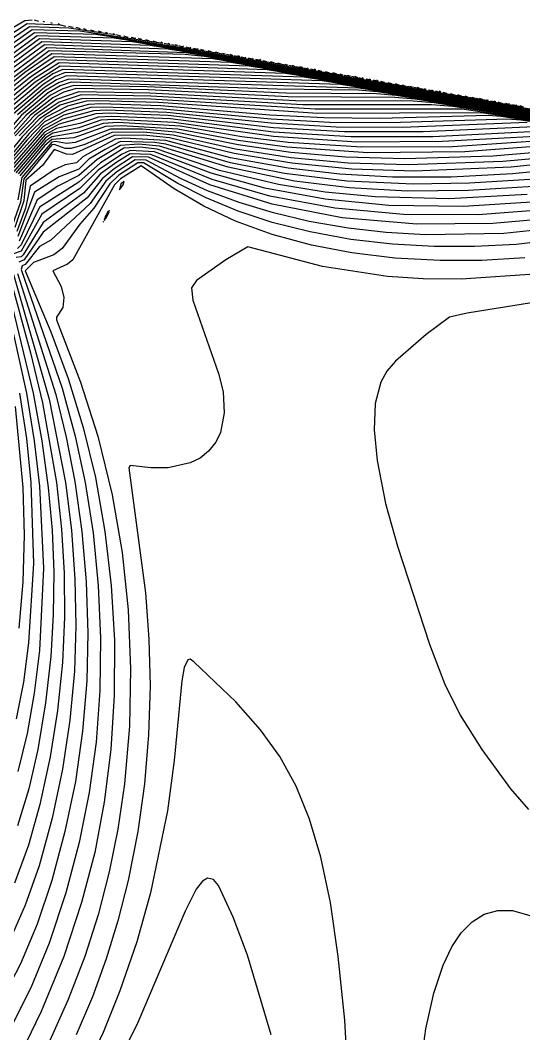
# Model space of a CAD drawing. Header units: inches. Extents: x 2608994 to 2618701, y 1261813 to 1271655.
# Drawn here: x 2615548 to 2616041, y 1270644 to 1271637 of the extents above; entities that cross this region are included whole.
import ezdxf

# ---------------------------------------------------------------- set-up
doc = ezdxf.new("R2010")
doc.units = ezdxf.units.IN
doc.header["$MEASUREMENT"] = 0

msp = doc.modelspace()

# ---------------------------------------------------------------- linework, layer by layer
for points, elevation in [([(2615587.43, 1271632.12), (2615555.2, 1271633.44), (2615448.4, 1271563.67), (2615400.4, 1271577.68), (2615392.83, 1271577.52), (2615386, 1271570.65), (2615374.31, 1271541.52), (2615363.2, 1271525.68), (2615341.6, 1271506.16), (2615311.6, 1271486.79), (2615273.2, 1271468.27), (2615230, 1271452.85), (2615186.8, 1271442.17), (2615138.8, 1271434.89), (2615089.6, 1271431.48), (2615040.4, 1271431.8), (2614987.6, 1271435.9), (2614932.4, 1271443.8), (2614879.6, 1271454.42), (2614808.8, 1271471.97), (2614609.86, 1271526.52)], 313), ([(2615559.92, 1271636.92), (2615552.8, 1271636.44), (2615526.4, 1271620.98), (2615444.8, 1271568.53), (2615434, 1271570.42), (2615395.6, 1271582.17), (2615387.2, 1271581.36), (2615381.08, 1271573.92), (2615369.2, 1271545.56), (2615356, 1271529.49), (2615328.4, 1271508.3), (2615291.2, 1271488.41), (2615258.8, 1271475.39), (2615225.2, 1271464.95), (2615190.4, 1271457.15), (2615153.2, 1271451.63), (2615106.4, 1271448.12), (2615059.6, 1271448.13), (2615009.2, 1271451.7), (2614957.6, 1271458.67), (2614908.4, 1271468.11), (2614842.4, 1271483.76), (2614654.32, 1271533.72)], 314), ([(2615566.6, 1271635.79), (2615562.44, 1271636.92)], 314), ([(2615572.6, 1271634.9), (2615570.93, 1271635.72)], 314), ([(2615579.8, 1271633.76), (2615578.25, 1271634.52)], 314), ([(2615749.32, 1271603.32), (2615622.4, 1271623.09), (2615562.4, 1271624.57), (2615460.4, 1271551.38), (2615412.4, 1271564.81), (2615404, 1271563.41), (2615396.69, 1271553.52), (2615382.4, 1271516.14), (2615364.4, 1271492.06), (2615348.8, 1271477.21), (2615329.6, 1271462.18), (2615284, 1271434.63), (2615239.6, 1271414.87), (2615191.6, 1271399.2), (2615142.4, 1271388.53), (2615088.4, 1271381.88), (2615032, 1271379.56), (2614976.8, 1271381.45), (2614918, 1271387.57), (2614856.8, 1271397.89), (2614766.8, 1271419.48), (2614482.49, 1271502.52)], 310), ([(2615688.11, 1271614.12), (2615606.8, 1271626.37), (2615560, 1271627.51), (2615456.8, 1271555.11), (2615408.8, 1271569.02), (2615399.95, 1271567.92), (2615393.2, 1271559.37), (2615378.8, 1271522.99), (2615363.2, 1271502.55), (2615347.6, 1271487.98), (2615329.6, 1271474.27), (2615286.4, 1271448.84), (2615244.4, 1271430.59), (2615200, 1271416.3), (2615153.2, 1271406.1), (2615104, 1271399.77), (2615051.2, 1271397.15), (2614997.2, 1271398.54), (2614940.8, 1271403.96), (2614882, 1271413.4), (2614795.6, 1271433.4), (2614523.8, 1271510.16)], 311), ([(2615634.12, 1271623.72), (2615596, 1271629.26), (2615557.6, 1271630.52), (2615453.2, 1271559.11), (2615404, 1271573.48), (2615396.8, 1271572.94), (2615389.87, 1271565.52), (2615377.6, 1271534.21), (2615364.4, 1271515.47), (2615340.4, 1271493.84), (2615308, 1271472.78), (2615267.2, 1271452.96), (2615220.4, 1271436.28), (2615173.6, 1271424.96), (2615122, 1271417.54), (2615070.4, 1271414.46), (2615018.8, 1271415.3), (2614963.6, 1271420.12), (2614907.2, 1271428.7), (2614855.6, 1271439.44), (2614796.8, 1271454.38), (2614568.81, 1271518.12)], 312), ([(2615587, 1271632.58), (2615585.5, 1271633.32)], 314), ([(2615593, 1271630.93), (2615588.22, 1271632.12)], 313), ([(2615600.2, 1271629.77), (2615595.71, 1271630.92)], 313), ([(2615607.4, 1271628.59), (2615603.06, 1271629.72)], 313), ([(2615613.4, 1271627.57), (2615610.36, 1271628.52)], 313), ([(2615620.6, 1271626.38), (2615617.62, 1271627.32)], 313), ([(2615627.8, 1271625.19), (2615624.85, 1271626.12)], 313), ([(2615633.8, 1271624.16), (2615632.08, 1271624.92)], 313), ([(2615641.29, 1271622.52), (2615635.22, 1271623.72)], 312), ([(2615641, 1271622.96), (2615639.29, 1271623.72)], 313), ([(2615810.55, 1271592.52), (2615640.37, 1271619.52), (2615564.8, 1271621.59), (2615465.2, 1271548.1), (2615456.8, 1271548.9), (2615416, 1271560.61), (2615407.6, 1271558.63), (2615400.4, 1271548.16), (2615385.9, 1271509.12), (2615377.6, 1271495.9), (2615366.8, 1271482.71), (2615350, 1271466.24), (2615329.6, 1271449.83), (2615306.8, 1271434.45), (2615280.4, 1271419.38), (2615233.6, 1271398.13), (2615183.2, 1271381.6), (2615130.4, 1271370.32), (2615072.8, 1271363.62), (2615015.2, 1271361.68), (2614957.6, 1271364), (2614896.4, 1271370.77), (2614832.8, 1271381.93), (2614740.4, 1271404.72)], 309), ([(2615864.57, 1271582.92), (2615658.06, 1271615.92), (2615567.2, 1271618.64), (2615518.89, 1271583.52)], 308), ([(2615925.8, 1271572.12), (2615675.71, 1271612.32), (2615569.6, 1271615.68), (2615522.4, 1271581.12)], 307), ([(2615647, 1271621.38), (2615642.5, 1271622.52)], 312), ([(2615654.2, 1271620.19), (2615649.77, 1271621.32)], 312), ([(2615661.4, 1271619), (2615657.01, 1271620.12)], 312), ([(2615667.4, 1271617.96), (2615664.25, 1271618.92)], 312), ([(2615674.6, 1271616.77), (2615671.47, 1271617.72)], 312), ([(2615681.8, 1271615.57), (2615678.69, 1271616.52)], 312), ([(2615687.8, 1271614.54), (2615685.89, 1271615.32)], 312), ([(2615695.29, 1271612.92), (2615689.22, 1271614.12)], 311), ([(2615695, 1271613.34), (2615693.09, 1271614.12)], 312), ([(2615987.01, 1271561.32), (2615693.34, 1271608.72), (2615572, 1271612.73), (2615525.2, 1271578.4)], 306), ([(2616041, 1271551.72), (2615710.94, 1271605.12), (2615574.4, 1271609.79), (2615525.7, 1271573.92)], 305), ([(2616102.19, 1271540.92), (2615728.56, 1271601.52), (2615710, 1271603.29), (2615576.8, 1271606.85), (2615527.27, 1271570.32)], 304), ([(2616163.36, 1271530.12), (2615736.82, 1271599.12), (2615579.2, 1271603.94), (2615552.8, 1271585.76), (2615527.6, 1271565.71)], 303), ([(2615702.48, 1271611.72), (2615696.45, 1271612.92)], 311), ([(2615702.2, 1271612.14), (2615700.29, 1271612.92)], 312), ([(2615708.2, 1271610.58), (2615703.68, 1271611.72)], 311), ([(2615708.2, 1271611.1), (2615707.48, 1271611.72)], 312), ([(2615715.4, 1271609.38), (2615710.9, 1271610.52)], 311), ([(2615715.4, 1271609.9), (2615714.67, 1271610.52)], 312), ([(2615722.6, 1271608.18), (2615718.12, 1271609.32)], 311), ([(2615722.6, 1271608.7), (2615721.85, 1271609.32)], 312), ([(2615728.6, 1271607.15), (2615725.32, 1271608.12)], 311), ([(2615735.8, 1271605.95), (2615732.52, 1271606.92)], 311), ([(2615743, 1271604.75), (2615739.72, 1271605.72)], 311), ([(2615749, 1271603.71), (2615746.91, 1271604.52)], 311), ([(2616217.3, 1271520.52), (2615754.65, 1271595.52), (2615581.6, 1271600.99), (2615556.4, 1271584.07), (2615530.26, 1271563.12)], 302), ([(2616278.44, 1271509.72), (2615772.47, 1271591.92), (2615584, 1271598.08), (2615558.8, 1271581.56), (2615531.69, 1271559.52)], 301), ([(2616319.52, 1271502.52), (2615790.31, 1271588.32), (2615586.4, 1271595.09), (2615562.27, 1271579.92), (2615533.6, 1271556.4)], 300), ([(2615756.51, 1271602.12), (2615750.37, 1271603.32)], 310), ([(2615756.2, 1271602.51), (2615754.1, 1271603.32)], 311), ([(2615763.71, 1271600.92), (2615757.58, 1271602.12)], 310), ([(2615763.4, 1271601.31), (2615761.29, 1271602.12)], 311), ([(2615769.4, 1271599.77), (2615764.78, 1271600.92)], 310), ([(2615769.4, 1271600.27), (2615768.47, 1271600.92)], 311), ([(2615776.6, 1271598.57), (2615771.99, 1271599.72)], 310), ([(2615776.6, 1271599.07), (2615775.65, 1271599.72)], 311), ([(2615783.8, 1271597.37), (2615779.18, 1271598.52)], 310), ([(2615783.8, 1271597.87), (2615782.82, 1271598.52)], 311), ([(2615789.8, 1271596.33), (2615786.38, 1271597.32)], 310), ([(2615797, 1271595.13), (2615793.56, 1271596.12)], 310), ([(2615804.2, 1271593.93), (2615800.75, 1271594.92)], 310), ([(2615810.2, 1271592.89), (2615807.93, 1271593.72)], 310), ([(2616380.6, 1271491.72), (2615955.3, 1271561.92), (2615808.14, 1271584.72), (2615587.6, 1271591.91), (2615562.99, 1271576.32), (2615534.43, 1271552.32)], 299), ([(2616414.36, 1271485.72), (2615973.55, 1271558.32), (2615825.98, 1271581.12), (2615590, 1271588.82), (2615580.4, 1271584.36), (2615566.83, 1271575.12), (2615535.73, 1271548.72)], 298), ([(2616475.6, 1271474.92), (2616014.08, 1271551.12), (2615843.88, 1271577.52), (2615592.4, 1271585.73), (2615582.8, 1271581.83), (2615570.8, 1271574.11), (2615538.19, 1271546.32)], 297), ([(2615817.75, 1271591.32), (2615811.49, 1271592.52)], 309), ([(2615817.4, 1271591.69), (2615815.11, 1271592.52)], 310), ([(2615824.95, 1271590.12), (2615818.68, 1271591.32)], 309), ([(2615824.6, 1271590.48), (2615822.29, 1271591.32)], 310), ([(2615830.6, 1271588.95), (2615825.87, 1271590.12)], 309), ([(2615830.6, 1271589.44), (2615829.46, 1271590.12)], 310), ([(2615837.8, 1271587.75), (2615833.06, 1271588.92)], 309), ([(2615837.8, 1271588.24), (2615836.63, 1271588.92)], 310), ([(2615843.8, 1271586.71), (2615840.25, 1271587.72)], 309), ([(2615851, 1271585.51), (2615847.43, 1271586.52)], 309), ([(2615858.2, 1271584.31), (2615854.61, 1271585.32)], 309), ([(2615864.2, 1271583.27), (2615861.78, 1271584.12)], 309), ([(2616165.61, 1271524.72), (2615898.12, 1271566.72), (2615879.2, 1271568.34), (2615800, 1271569.38), (2615598.4, 1271576.21), (2615587.6, 1271572.58), (2615575.6, 1271565.78), (2615549.74, 1271543.92), (2615528.7, 1271519.92)], 294), ([(2616076.78, 1271540.32), (2615861.86, 1271573.92), (2615593.6, 1271582.37), (2615584, 1271578.56), (2615572, 1271571.09), (2615541.75, 1271545.12)], 296), ([(2616117.47, 1271533.12), (2615879.94, 1271570.32), (2615596, 1271579.29), (2615586.4, 1271575.88), (2615573.2, 1271568.04), (2615545.6, 1271544.32)], 295), ([(2615871.78, 1271581.72), (2615865.41, 1271582.92)], 308), ([(2615871.4, 1271582.07), (2615868.96, 1271582.92)], 309), ([(2615878.98, 1271580.52), (2615872.6, 1271581.72)], 308), ([(2615878.6, 1271580.86), (2615876.12, 1271581.72)], 309), ([(2615884.6, 1271579.34), (2615879.78, 1271580.52)], 308), ([(2615884.6, 1271579.82), (2615883.29, 1271580.52)], 309), ([(2615891.8, 1271578.14), (2615886.96, 1271579.32)], 308), ([(2615891.8, 1271578.62), (2615890.46, 1271579.32)], 309), ([(2615899, 1271576.94), (2615894.14, 1271578.12)], 308), ([(2615899, 1271577.41), (2615897.62, 1271578.12)], 309), ([(2615905, 1271575.9), (2615901.32, 1271576.92)], 308), ([(2615912.2, 1271574.69), (2615908.49, 1271575.72)], 308), ([(2615919.4, 1271573.49), (2615915.66, 1271574.52)], 308), ([(2616243.17, 1271511.52), (2615916.42, 1271563.12), (2615897.2, 1271564.78), (2615808.4, 1271565.61), (2615672.8, 1271571.7), (2615600.8, 1271573.1), (2615590, 1271569.8), (2615578, 1271563.45), (2615554.19, 1271543.92), (2615531.82, 1271518.72)], 293), ([(2616077.12, 1271537.92), (2615934.82, 1271559.52), (2615915.2, 1271561.22), (2615810.8, 1271561.92), (2615674, 1271568.68), (2615603.2, 1271570), (2615591.2, 1271566.48), (2615580.4, 1271561.06), (2615558.53, 1271543.92), (2615533.95, 1271516.32)], 292), ([(2616095.92, 1271534.32), (2615953.36, 1271555.92), (2615933.2, 1271557.68), (2615818, 1271557.99), (2615675.2, 1271565.65), (2615605.6, 1271566.9), (2615584, 1271559.28), (2615562.75, 1271543.92), (2615543.46, 1271523.52)], 291), ([(2615925.4, 1271572.45), (2615922.83, 1271573.32)], 308), ([(2615933, 1271570.92), (2615926.55, 1271572.12)], 307), ([(2615932.6, 1271571.24), (2615929.99, 1271572.12)], 308), ([(2615940.21, 1271569.72), (2615933.73, 1271570.92)], 307), ([(2615939.8, 1271570.04), (2615937.15, 1271570.92)], 308), ([(2615945.8, 1271568.53), (2615940.9, 1271569.72)], 307), ([(2615945.8, 1271569), (2615944.31, 1271569.72)], 308), ([(2615953, 1271567.33), (2615948.07, 1271568.52)], 307), ([(2615953, 1271567.79), (2615951.46, 1271568.52)], 308), ([(2615960.2, 1271566.12), (2615955.24, 1271567.32)], 307), ([(2615960.2, 1271566.58), (2615958.61, 1271567.32)], 308), ([(2615966.2, 1271565.08), (2615962.41, 1271566.12)], 307), ([(2615973.4, 1271563.88), (2615969.57, 1271564.92)], 307), ([(2616111.05, 1271530.72), (2615980.87, 1271549.92), (2615837.2, 1271549.68), (2615676.4, 1271559.63), (2615609.2, 1271560.38), (2615587.6, 1271553.6), (2615567.2, 1271540.45), (2615550.4, 1271522.68), (2615528.74, 1271495.92)], 289), ([(2616122.47, 1271528.32), (2615999.92, 1271546.32), (2615839.6, 1271545.58), (2615683.6, 1271556.26), (2615623.6, 1271558.04), (2615612.8, 1271557.58), (2615594.8, 1271552.6), (2615573.2, 1271541.67), (2615556.97, 1271525.92), (2615530.96, 1271494.72)], 288), ([(2616141.64, 1271524.72), (2616019.11, 1271542.72), (2616006.4, 1271543.63), (2615900.8, 1271540.66), (2615845.6, 1271541.26), (2615792.8, 1271544.04), (2615686, 1271553.1), (2615627.2, 1271554.96), (2615615.2, 1271554.48), (2615593.6, 1271548.48), (2615572, 1271537.29), (2615555.24, 1271519.92), (2615533.17, 1271493.52)], 287), ([(2616107.27, 1271531.92), (2615972.03, 1271552.32), (2615951.2, 1271554.15), (2615825.2, 1271553.96), (2615676.4, 1271562.61), (2615608, 1271563.79), (2615586.4, 1271556.75), (2615566, 1271543.11), (2615547.33, 1271523.52)], 290), ([(2615980.6, 1271562.67), (2615976.73, 1271563.72)], 307), ([(2615986.6, 1271561.63), (2615983.89, 1271562.52)], 307), ([(2615994.22, 1271560.12), (2615987.71, 1271561.32)], 306), ([(2615993.8, 1271560.42), (2615991.04, 1271561.32)], 307), ([(2616001.43, 1271558.92), (2615994.88, 1271560.12)], 306), ([(2616001, 1271559.21), (2615998.19, 1271560.12)], 307), ([(2616007, 1271557.72), (2616002.04, 1271558.92)], 306), ([(2616007, 1271558.17), (2616005.34, 1271558.92)], 307), ([(2616014.21, 1271556.52), (2616009.2, 1271557.72)], 306), ([(2616014.2, 1271556.97), (2616012.48, 1271557.72)], 307), ([(2616020.2, 1271555.47), (2616016.36, 1271556.52)], 306), ([(2616027.4, 1271554.27), (2616023.52, 1271555.32)], 306), ([(2616027.4, 1271554.71), (2616026.76, 1271555.32)], 307), ([(2616034.6, 1271553.06), (2616030.67, 1271554.12)], 306), ([(2616034.6, 1271553.51), (2616033.9, 1271554.12)], 307), ([(2616044.8, 1271536.72), (2615922.4, 1271531.81), (2615857.6, 1271532.24), (2615794, 1271535.99), (2615692, 1271546.63), (2615633.2, 1271548.85), (2615620, 1271548.28), (2615590, 1271539.93), (2615570.8, 1271529.44), (2615538.4, 1271492.35)], 285), ([(2616153.22, 1271522.32), (2616038.46, 1271539.12), (2616025.6, 1271540.16), (2615910.4, 1271536.27), (2615851.6, 1271536.81), (2615794, 1271540.01), (2615688.4, 1271549.92), (2615629.6, 1271551.91), (2615617.6, 1271551.38), (2615591.2, 1271543.99), (2615570.8, 1271532.88), (2615539.13, 1271497.12)], 286), ([(2616066.17, 1271533.12), (2615942.8, 1271527.47), (2615866, 1271527.45), (2615796.4, 1271531.65), (2615693.2, 1271543.48), (2615635.6, 1271545.8), (2615622.4, 1271545.18), (2615586.4, 1271535.11), (2615572, 1271527.19), (2615540.56, 1271491.12)], 284), ([(2616040.6, 1271552.02), (2616037.82, 1271552.92)], 306), ([(2616086.62, 1271529.52), (2615952.4, 1271522.79), (2615872, 1271522.59), (2615796.4, 1271527.42), (2615695.6, 1271540.22), (2615638, 1271542.75), (2615624.8, 1271542.08), (2615606.8, 1271535.85), (2615584, 1271530.82), (2615572.87, 1271524.72), (2615542, 1271488.87)], 283), ([(2616106.98, 1271525.92), (2615962, 1271517.97), (2615878, 1271517.57), (2615796.4, 1271523.07), (2615699.2, 1271536.8), (2615640.4, 1271539.7), (2615627.2, 1271538.99), (2615605.6, 1271531.37), (2615580.4, 1271526.24), (2615573.2, 1271521.78), (2615544.06, 1271487.52)], 282), ([(2616115.6, 1271522.79), (2615971.6, 1271513.02), (2615882.8, 1271512.41), (2615810.8, 1271517.05), (2615765.2, 1271522.79), (2615705.2, 1271533.09), (2615644, 1271536.66), (2615629.6, 1271535.89), (2615604.4, 1271526.8), (2615579.2, 1271522.83), (2615573.46, 1271518.72), (2615546.2, 1271486.32)], 281), ([(2616178.26, 1271512.72), (2616020.8, 1271498.5), (2615928.4, 1271495.22), (2615869.6, 1271497.04), (2615813.2, 1271502.17), (2615759.2, 1271510.65), (2615698, 1271524.35), (2615669.2, 1271527.19), (2615638, 1271526.94), (2615611.6, 1271515.33), (2615598.4, 1271511.35), (2615592.4, 1271511.31), (2615581.6, 1271515.31), (2615579.2, 1271514.8), (2615551.84, 1271481.52), (2615548.56, 1271458.72), (2615540.8, 1271436.53)], 278), ([(2616152.8, 1271506.14), (2616029.2, 1271492.88), (2615934.4, 1271489.2), (2615873.2, 1271491.13), (2615814.4, 1271496.79), (2615758, 1271506.26), (2615694.4, 1271521.66), (2615669.2, 1271524.2), (2615640.4, 1271523.88), (2615599.6, 1271505.45), (2615593.6, 1271505.69), (2615581.71, 1271510.32), (2615570.05, 1271494.72), (2615553.91, 1271480.32), (2615551.92, 1271459.92), (2615543.2, 1271433.79)], 277), ([(2616157.6, 1271516.12), (2616011.2, 1271503.83), (2615924.8, 1271501), (2615867.2, 1271502.63), (2615813.2, 1271507.21), (2615761.6, 1271514.71), (2615700.4, 1271527.26), (2615668, 1271530.23), (2615636.8, 1271530.18), (2615602, 1271517.15), (2615593.6, 1271516.11), (2615582.8, 1271518.12), (2615579.2, 1271517.4), (2615549.78, 1271482.72), (2615546.17, 1271461.12)], 279), ([(2616124.3, 1271518.72), (2615983.6, 1271508.03), (2615888.8, 1271507.04), (2615809.6, 1271512.47), (2615761.6, 1271519.09), (2615702.8, 1271530.17), (2615647.6, 1271533.61), (2615632, 1271532.79), (2615600.8, 1271521.56), (2615579.2, 1271520.06), (2615572.2, 1271513.92), (2615548, 1271484.54)], 280), ([(2616090.4, 1271492.24), (2616030.4, 1271486.47), (2615970.4, 1271483.32), (2615912.8, 1271483.29), (2615861.2, 1271486.12), (2615810.8, 1271491.86), (2615754.4, 1271502.27), (2615690.8, 1271519.01), (2615650, 1271521.43), (2615641.6, 1271520.35), (2615620.01, 1271509.12), (2615609.6, 1271503.12), (2615603.47, 1271497.12), (2615592.4, 1271495.11), (2615581.6, 1271490.49), (2615558, 1271474.32), (2615553.37, 1271452.72), (2615544.88, 1271429.92)], 276), ([(2616047.2, 1271481.03), (2615988.4, 1271477.2), (2615933.2, 1271476.37), (2615868.4, 1271479.4), (2615807.2, 1271486.8), (2615754.4, 1271497.34), (2615690.8, 1271515.58), (2615680, 1271517.24), (2615646.4, 1271518.03), (2615631.46, 1271510.32), (2615615.64, 1271500.72), (2615605.6, 1271491.13), (2615586.4, 1271483.44), (2615562.4, 1271468.59), (2615546.09, 1271425.12)], 275), ([(2616050.8, 1271474.18), (2615987.2, 1271470.05), (2615927.2, 1271469.61), (2615870.8, 1271472.72), (2615816.8, 1271479.36), (2615752, 1271492.82), (2615684.8, 1271513.55), (2615664.4, 1271515.43), (2615646.4, 1271514.08), (2615623.6, 1271500.38), (2615605.6, 1271484.88), (2615585.2, 1271474.24), (2615564.81, 1271461.12), (2615547.25, 1271420.32)], 274), ([(2616059.2, 1271459.34), (2615982.4, 1271454.43), (2615909.2, 1271455.5), (2615846.8, 1271461.59), (2615788, 1271472.38), (2615735.2, 1271487.05), (2615680, 1271507.94), (2615656, 1271509.31), (2615647.53, 1271505.52), (2615624.61, 1271489.92), (2615606.8, 1271472.03), (2615569.6, 1271446.95), (2615549.4, 1271410.72), (2615540.8, 1271407.73)], 272), ([(2616073.6, 1271452.22), (2615996.8, 1271446.33), (2615923.6, 1271446.58), (2615856.4, 1271452.7), (2615792.8, 1271464.53), (2615736.4, 1271480.96), (2615676.4, 1271505.38), (2615656, 1271506.03), (2615642.8, 1271497.73), (2615627.09, 1271486.32), (2615610.4, 1271467.51), (2615570.8, 1271438.79), (2615551.32, 1271407.12), (2615549.2, 1271405.16), (2615544.4, 1271404.5)], 271), ([(2616044.8, 1271466.07), (2615968, 1271462.08), (2615896, 1271463.84), (2615846.8, 1271468.6), (2615801.2, 1271475.93), (2615743.6, 1271489.86), (2615682.4, 1271510.74), (2615665.6, 1271512.42), (2615649.76, 1271511.52), (2615626.99, 1271497.12), (2615605.6, 1271478.19), (2615567.2, 1271453.92), (2615549.12, 1271416.72), (2615545.6, 1271413.24)], 273), ([(2616102.4, 1271436.34), (2616022, 1271427.94), (2615945.2, 1271426.77), (2615906.8, 1271429.04), (2615869.6, 1271433.26), (2615831.2, 1271439.88), (2615796.4, 1271448.07), (2615762.8, 1271458.21), (2615731.6, 1271469.9), (2615705.2, 1271481.95), (2615671.6, 1271499.92), (2615660.8, 1271500.01), (2615642.8, 1271488.39), (2615632.27, 1271479.12), (2615616.77, 1271457.52), (2615578.18, 1271421.52), (2615567.2, 1271415.24), (2615553.25, 1271397.52), (2615550.4, 1271396.39), (2615549.4, 1271392.72), (2615589.55, 1271276.32), (2615602.25, 1271229.52), (2615611.98, 1271183.92), (2615619.68, 1271134.72), (2615624.79, 1271083.12), (2615626.98, 1271031.52), (2615626.27, 1270979.92), (2615622.63, 1270929.52), (2615615.97, 1270880.32), (2615606.12, 1270831.12), (2615593, 1270781.92), (2615576.56, 1270732.72), (2615558.8, 1270688.94), (2615539.14, 1270649.92)], 269), ([(2616089.2, 1271444.76), (2616011.2, 1271437.64), (2615936.8, 1271437.05), (2615863.6, 1271443.39), (2615795.2, 1271456.58), (2615734, 1271475.7), (2615674, 1271502.63), (2615658.4, 1271503.06), (2615640.4, 1271491.48), (2615628.53, 1271481.52), (2615614, 1271462.95), (2615570.8, 1271429.4), (2615552.32, 1271402.32), (2615547.1, 1271399.92)], 270), ([(2616118, 1271427.35), (2616034, 1271417.13), (2615993.2, 1271415.08), (2615953.6, 1271415.13), (2615912.8, 1271417.44), (2615872, 1271422.23), (2615832.4, 1271429.48), (2615795.2, 1271438.88), (2615761.6, 1271449.89), (2615730.4, 1271462.81), (2615702.8, 1271476.91), (2615669.2, 1271497.22), (2615663.51, 1271497.12), (2615644.93, 1271485.12), (2615635.98, 1271476.72), (2615620.41, 1271452.72), (2615606.73, 1271437.12), (2615589.36, 1271413.12), (2615581.12, 1271407.12), (2615561.2, 1271399.62), (2615553.27, 1271391.52), (2615578.43, 1271331.52), (2615595.29, 1271285.92), (2615610.03, 1271237.92), (2615621.95, 1271188.72), (2615631.36, 1271135.92), (2615637.51, 1271083.12), (2615640.55, 1271029.12), (2615640.36, 1270975.12), (2615637.03, 1270922.32), (2615630.64, 1270870.72), (2615621.26, 1270821.52), (2615608.52, 1270772.32), (2615591.03, 1270719.52), (2615569.02, 1270665.52), (2615549.2, 1270625.23)], 268), ([(2616042.4, 1271404.21), (2616000.4, 1271401.64), (2615959.6, 1271401.4), (2615915.2, 1271403.84), (2615873.2, 1271408.95), (2615833.6, 1271416.51), (2615795.2, 1271426.97), (2615759.2, 1271440.16), (2615728, 1271454.83), (2615699.2, 1271471.68), (2615666.8, 1271494.38), (2615646.4, 1271481.42), (2615640.64, 1271475.52), (2615599.81, 1271402.32), (2615594.8, 1271397.9), (2615580.26, 1271391.52), (2615588.53, 1271375.92), (2615591.03, 1271365.12), (2615589.94, 1271355.52), (2615583.85, 1271345.92), (2615583.79, 1271343.52), (2615607.43, 1271282.32), (2615624.29, 1271229.52), (2615638.34, 1271171.92), (2615648.08, 1271115.52), (2615654.08, 1271059.12), (2615656.49, 1271001.52), (2615655.22, 1270945.12), (2615650.3, 1270888.72), (2615643.83, 1270844.32), (2615635.46, 1270802.32), (2615624.56, 1270760.32), (2615611.48, 1270719.52), (2615595.42, 1270677.52), (2615576.16, 1270634.32)], 267), ([(2615645.47, 1271470.72), (2615649.13, 1271475.52), (2615650, 1271479.06), (2615646.83, 1271476.72), (2615645.47, 1271470.72)], 266), ([(2615632, 1271442.43), (2615633.09, 1271444.32), (2615632, 1271445.45), (2615631.2, 1271443.12), (2615632, 1271442.43)], 266), ([(2615633.2, 1271444.47), (2615635.3, 1271449.12), (2615634.4, 1271449.82), (2615632.1, 1271445.52), (2615633.2, 1271444.47)], 266), ([(2615635.6, 1271450.18), (2615635.62, 1271450.32), (2615635.6, 1271450.43), (2615635.53, 1271450.32), (2615635.6, 1271450.18)], 266), ([(2615629.6, 1271439.19), (2615629.83, 1271439.52), (2615629.6, 1271439.88), (2615629.48, 1271439.52), (2615629.6, 1271439.19)], 266), ([(2615630.8, 1271440.75), (2615631.6, 1271441.92), (2615630.8, 1271442.81), (2615630.4, 1271441.92), (2615630.8, 1271440.75)], 266), ([(2616056.8, 1271388.44), (2615980, 1271383.35), (2615942.8, 1271383.65), (2615908, 1271385.91), (2615844.4, 1271395.56), (2615771.2, 1271414.85), (2615749.55, 1271402.32), (2615720.89, 1271381.92), (2615716.18, 1271374.72), (2615717.34, 1271362.72), (2615742.62, 1271290.72), (2615747.05, 1271272.72), (2615748.19, 1271252.32), (2615744.37, 1271233.12), (2615739.75, 1271223.52), (2615732.8, 1271214.69), (2615724.4, 1271207.97), (2615714.8, 1271203.15), (2615693.2, 1271198.43), (2615676.4, 1271198.3), (2615656, 1271200.78), (2615654.63, 1271198.32), (2615671.07, 1271075.92), (2615674.41, 1271030.32), (2615675.5, 1270984.72), (2615674.11, 1270936.72), (2615670.05, 1270888.72), (2615663.47, 1270841.92), (2615653.96, 1270793.92), (2615643.99, 1270754.32), (2615632.57, 1270717.12), (2615618.97, 1270679.92), (2615603.18, 1270642.72)], 266), ([(2615529.02, 1271386.72), (2615554.34, 1271271.52), (2615562.04, 1271224.72), (2615567.33, 1271180.32), (2615571.13, 1271099.92), (2615567.22, 1271019.52), (2615562.07, 1270977.52), (2615555.06, 1270937.92), (2615545.89, 1270900.72)], 274), ([(2615545.6, 1271388.91), (2615583.11, 1271270.32), (2615593.41, 1271228.32), (2615601.8, 1271185.12), (2615608.7, 1271135.92), (2615612.92, 1271086.72), (2615614.54, 1271036.32), (2615613.48, 1270989.52), (2615609.47, 1270940.32), (2615602.4, 1270891.12), (2615592.19, 1270841.92), (2615579.16, 1270793.92), (2615564.8, 1270751.04), (2615548.57, 1270712.32), (2615529.38, 1270675.12)], 270), ([(2615533.12, 1271387.92), (2615561.04, 1271271.52), (2615569.57, 1271224.72), (2615575.82, 1271179.12), (2615579.54, 1271137.12), (2615581.15, 1271096.32), (2615580.73, 1271054.32), (2615578.29, 1271013.52), (2615573.16, 1270967.92), (2615565.47, 1270922.32), (2615556.65, 1270883.92), (2615545.6, 1270847.43)], 273), ([(2615541.65, 1271387.92), (2615576.61, 1271265.52), (2615592.65, 1271183.92), (2615598.45, 1271137.12), (2615601.93, 1271089.12), (2615602.86, 1271043.52), (2615601.36, 1270999.12), (2615597.01, 1270951.12), (2615589.79, 1270903.12), (2615579.62, 1270855.12), (2615566.8, 1270808.32), (2615553.28, 1270769.92), (2615537.2, 1270733.25)], 271), ([(2615537.38, 1271387.92), (2615558.35, 1271311.12), (2615570.05, 1271261.92), (2615583.78, 1271183.92), (2615588.75, 1271138.32), (2615591.32, 1271095.12), (2615591.67, 1271051.92), (2615589.7, 1271007.52), (2615585, 1270960.72), (2615577.82, 1270915.12), (2615567.72, 1270868.32), (2615556.45, 1270828.72), (2615542.85, 1270791.52)], 272), ([(2616085.6, 1271365.98), (2615986, 1271349.99), (2615968.62, 1271345.92), (2615945.77, 1271329.12), (2615915.87, 1271302.72), (2615907.49, 1271293.12), (2615901.6, 1271282.32), (2615896, 1271261.32), (2615894.89, 1271235.52), (2615897.94, 1271205.52), (2615906.17, 1271163.52), (2615917.87, 1271121.52), (2615949.14, 1271025.52), (2615963.83, 1270987.12), (2615979.18, 1270955.92), (2616000.22, 1270922.32), (2616028.3, 1270883.92), (2616046.14, 1270863.52)], 265), ([(2615547.8, 1271271.52), (2615554.39, 1271227.12), (2615558.79, 1271183.92), (2615561.34, 1271104.72), (2615556.59, 1271026.72), (2615551.47, 1270988.32), (2615544.4, 1270952.34)], 275), ([(2615543.3, 1271258.32), (2615550.92, 1271179.12), (2615552.1, 1271132.32), (2615550.83, 1271086.72), (2615547.07, 1271041.12)], 276), ([(2615874.82, 1270501.12), (2615866.15, 1270657.12), (2615859.79, 1270719.52), (2615852.02, 1270772.32), (2615842.71, 1270816.72), (2615831.75, 1270853.92), (2615818.49, 1270886.32), (2615802.4, 1270915.36), (2615783.7, 1270941.52), (2615759.64, 1270969.12), (2615718.4, 1271008.4), (2615714.8, 1271010.74), (2615712.4, 1271010.17), (2615708.8, 1271002.82), (2615706.45, 1270989.52), (2615698.98, 1270911.52), (2615692.42, 1270862.32), (2615675.97, 1270781.92), (2615662.42, 1270733.92), (2615646.02, 1270685.92), (2615629.47, 1270645.12), (2615609.54, 1270603.12)], 265), ([(2615794.08, 1270642.72), (2615771.03, 1270720.72), (2615756.73, 1270757.92), (2615742.4, 1270789.13), (2615737.6, 1270794.82), (2615731.6, 1270796.25), (2615726.8, 1270793.31), (2615720.8, 1270785.45), (2615710, 1270763.8), (2615663.6, 1270654.72), (2615627.79, 1270582.72)], 264), ([(2615851.03, 1270027.12), (2615894.3, 1270175.92), (2615909.76, 1270235.92), (2615919.59, 1270281.52), (2615922, 1270309.12), (2615919.37, 1270345.12), (2615920.19, 1270372.72), (2615926.93, 1270484.32), (2615932.9, 1270555.12), (2615945.55, 1270648.72), (2615953.37, 1270683.52), (2615962.39, 1270711.12), (2615970.85, 1270729.12), (2615980, 1270742.81), (2615990.8, 1270753.62), (2616002.8, 1270760.83), (2616016, 1270764.53), (2616030.4, 1270764.69), (2616068.8, 1270753.63)], 266)]:
    msp.add_lwpolyline(points, dxfattribs=dict(elevation=elevation))

doc.saveas('drawing.dxf')
